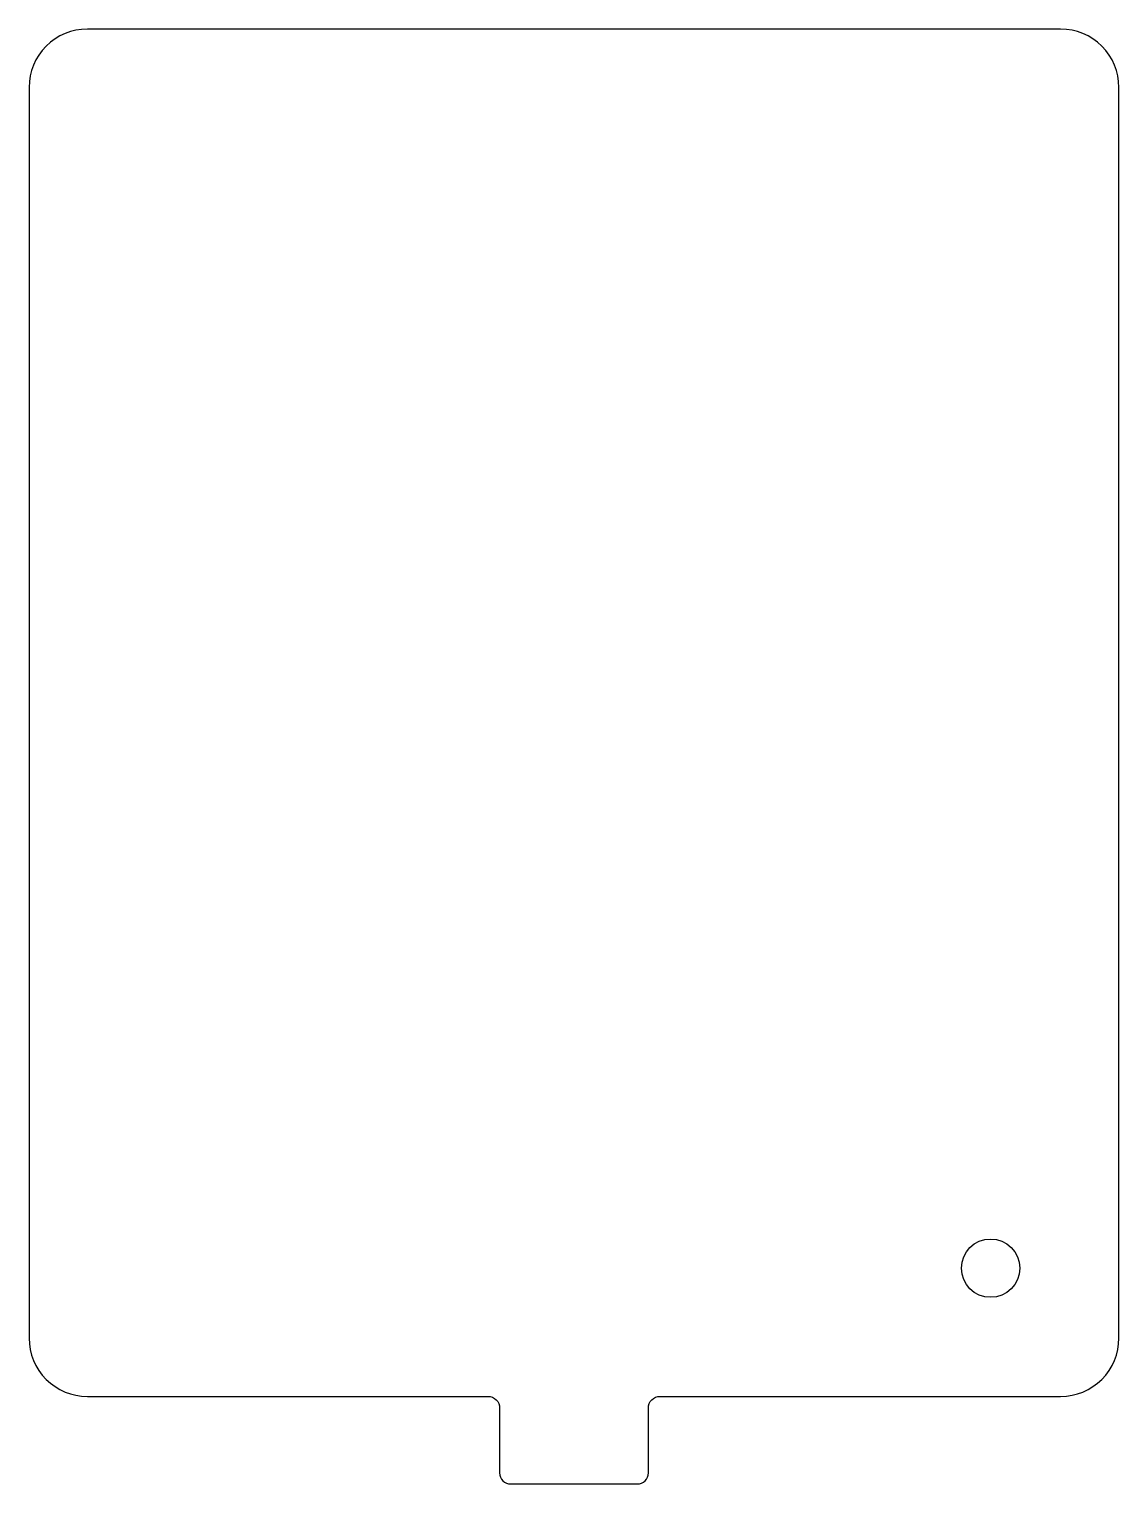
# Model space of a CAD drawing. Header units: millimetres. Extents: x -75.5 to -0.7, y -5.3 to 94.5.
import ezdxf

# ---------------------------------------------------------------- set-up
doc = ezdxf.new("R2010")
doc.units = ezdxf.units.MM
doc.layers.get('0').update_dxf_attribs({"linetype": 'CONTINUOUS'})

msp = doc.modelspace()

# ---------------------------------------------------------------- linework, layer by layer
msp.add_lwpolyline([(-43.2, -0.075), (-43.2, -4.525, 0.414214), (-42.45, -5.275), (-33.75, -5.275, 0.414214), (-33, -4.525), (-33, -0.075, -0.414214), (-32.2, 0.725), (-4.725, 0.725, 0.414214), (-0.725, 4.725), (-0.725, 90.525, 0.414214), (-4.725, 94.525), (-71.475, 94.525, 0.414214), (-75.475, 90.525), (-75.475, 4.725, 0.414214), (-71.475, 0.725), (-44, 0.725, -0.414214)], format="xyb", close=True)
msp.add_circle((-9.525, 9.525), 2)

doc.saveas('drawing.dxf')
